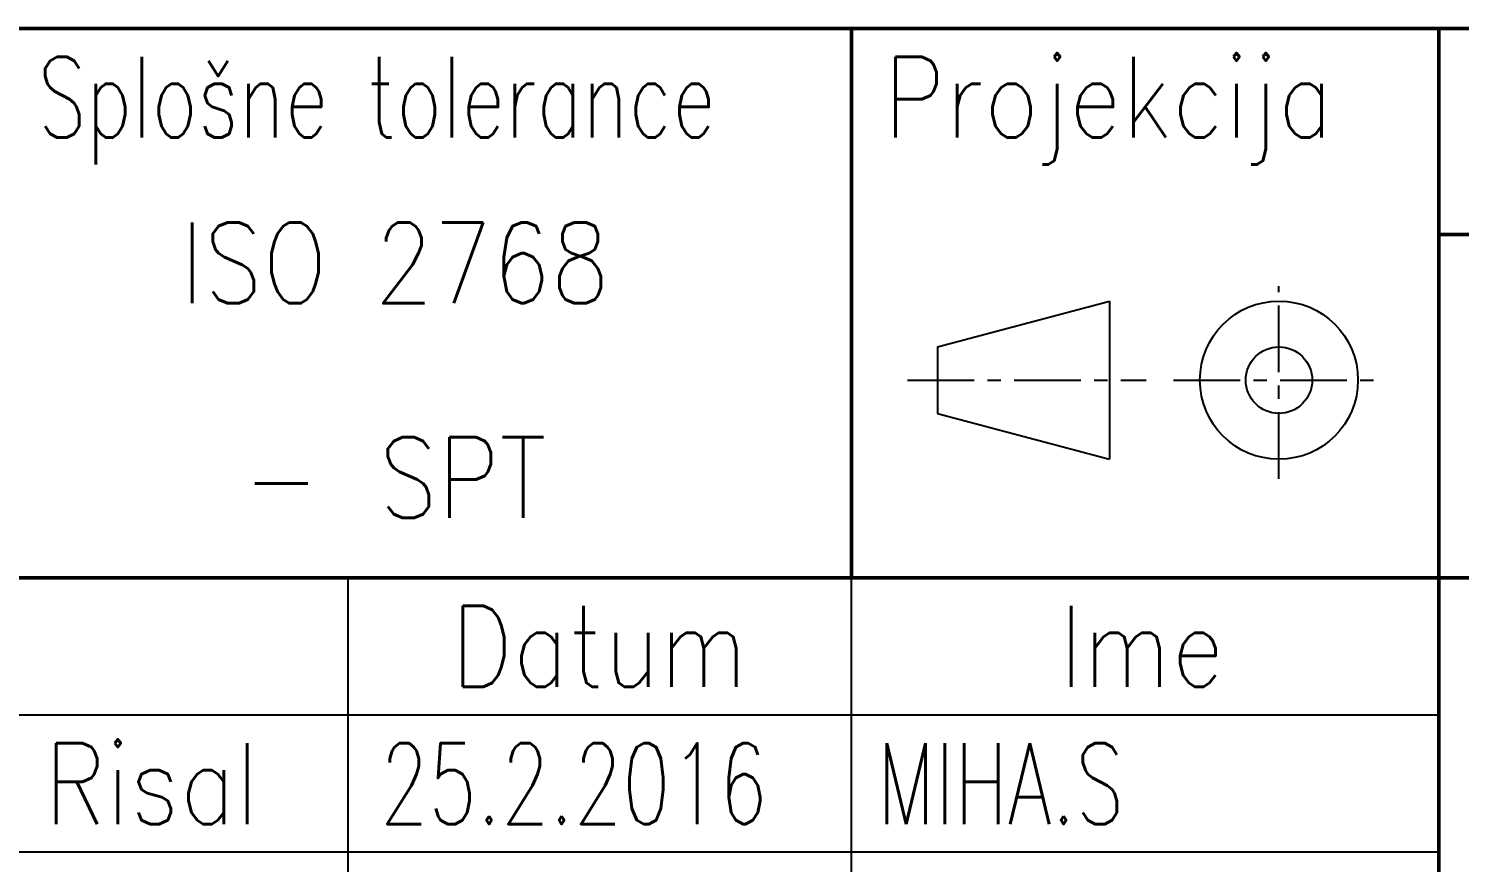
# Model space of a CAD drawing. Header units: millimetres. Extents: x 3500 to 4192, y -3475 to -2442.
# Drawn here: x 3716 to 3875.6, y -3368.9 to -3276 of the extents above; entities that cross this region are included whole.
import ezdxf
from ezdxf.enums import TextEntityAlignment as Align

# ---------------------------------------------------------------- set-up
doc = ezdxf.new("R2010")
doc.units = ezdxf.units.MM
doc.header["$MEASUREMENT"] = 0
doc.linetypes.add('CENTER', pattern=[2, 1.25, -0.25, 0.25, -0.25])
doc.layers.add('05', color=1, linetype='Continuous')
doc.layers.add('7', color=4, linetype='CENTER')
for name, color, linetype, lineweight in [('Crta_025', 5, 'Continuous', 25), ('Crta_035', 3, 'Continuous', 35), ('Crta_05', 1, 'Continuous', 50)]:
    doc.layers.add(name, color=color, linetype=linetype, lineweight=lineweight)
doc.styles.add('TEHN_25', font='romans.shx', dxfattribs={"width": 0.85, "height": 2.5})

# ---------------------------------------------------------------- blocks, each defined once
blk = doc.blocks.new('PM_ZNAK')
at = {"layer": '05'}
for p, q in [((0, 0.623), (3.224, 1.482)), ((3.224, 1.482), (3.224, -1.482)), ((0, 0.623), (0, -0.623)), ((0, -0.623), (3.224, -1.482))]:
    blk.add_line(p, q, dxfattribs=at)
for radius in [1.482, 0.623]:
    blk.add_circle((6.405, 0), radius, dxfattribs=at)
at = {"layer": '7'}
for p, q in [((6.405, -1.85), (6.405, 1.762)), ((-0.559, 0), (3.912, 0)), ((4.428, 0), (8.383, 0))]:
    blk.add_line(p, q, dxfattribs=at)

msp = doc.modelspace()

# ---------------------------------------------------------------- linework, layer by layer
at = {"layer": 'Crta_025'}
for p, q in [((3751.61162, -3337.16427), (3751.61162, -3413.66427)), ((3807.77162, -3413.66427), (3807.77162, -3337.16427)), ((3517.61162, -3352.46427), (3873.29162, -3352.46427)), ((3873.29162, -3367.76427), (3517.61162, -3367.76427))]:
    msp.add_line(p, q, dxfattribs=at)
at = {"layer": 'Crta_05'}
for p, q in [((3517.61162, -3275.96427), (4191.53162, -3275.96427)), ((3807.77162, -3275.96427), (3807.77162, -3337.16427)), ((3873.29162, -3275.96427), (3873.29162, -3474.86427)), ((3873.29162, -3298.91427), (4191.53162, -3298.91427)), ((3517.61162, -3337.16427), (4191.53162, -3337.16427))]:
    msp.add_line(p, q, dxfattribs=at)

# ---------------------------------------------------------------- block references
at = {"layer": '05', "color": 7, "xscale": 5.946864193761526, "yscale": 5.946864193761526, "zscale": 5.946864193761526}
msp.add_blockref('PM_ZNAK', (3817.37196, -3315.14303), dxfattribs=at)

# ---------------------------------------------------------------- texts
at = {"layer": 'Crta_025', "style": 'TEHN_25'}
for s, width, p in [('Projekcija', 0.85, (3811.37162, -3288.11427)), ('Splošne tolerance', 0.7, (3717.05162, -3288.11427)), ('Risal', 0.85, (3717.77162, -3364.61427))]:
    msp.add_text(s, height=9, dxfattribs=dict(at, width=width)).set_placement(p)
at = {"layer": 'Crta_025', "style": 'TEHN_25', "width": 0.85}
for s, p in [('Datum', (3779.69162, -3349.31427)), ('Ime', (3840.17162, -3349.31427))]:
    msp.add_text(s, height=9, dxfattribs=at).set_placement(p, align=Align.CENTER)
at = {"layer": 'Crta_035', "style": 'TEHN_25', "width": 0.85}
for s, p in [('ISO 2768', (3732.94235, -3306.56427)), ('- ', (3739.94228, -3330.50427))]:
    msp.add_text(s, height=9, dxfattribs=at).set_placement(p)
at = {"layer": 'Crta_035', "style": 'TEHN_25'}
for tag, p, s, width in [('SPT', (3755.09454, -3330.50427), 'm K', 0.85), ('25.2.2016', (3755.21162, -3364.61427), '2011.2.13', 0.7), ('MIHA.S', (3810.65162, -3364.61427), '', 0.7)]:
    msp.add_attdef(tag, p, s, height=9, dxfattribs=dict(at, width=width))

doc.saveas('drawing.dxf')
